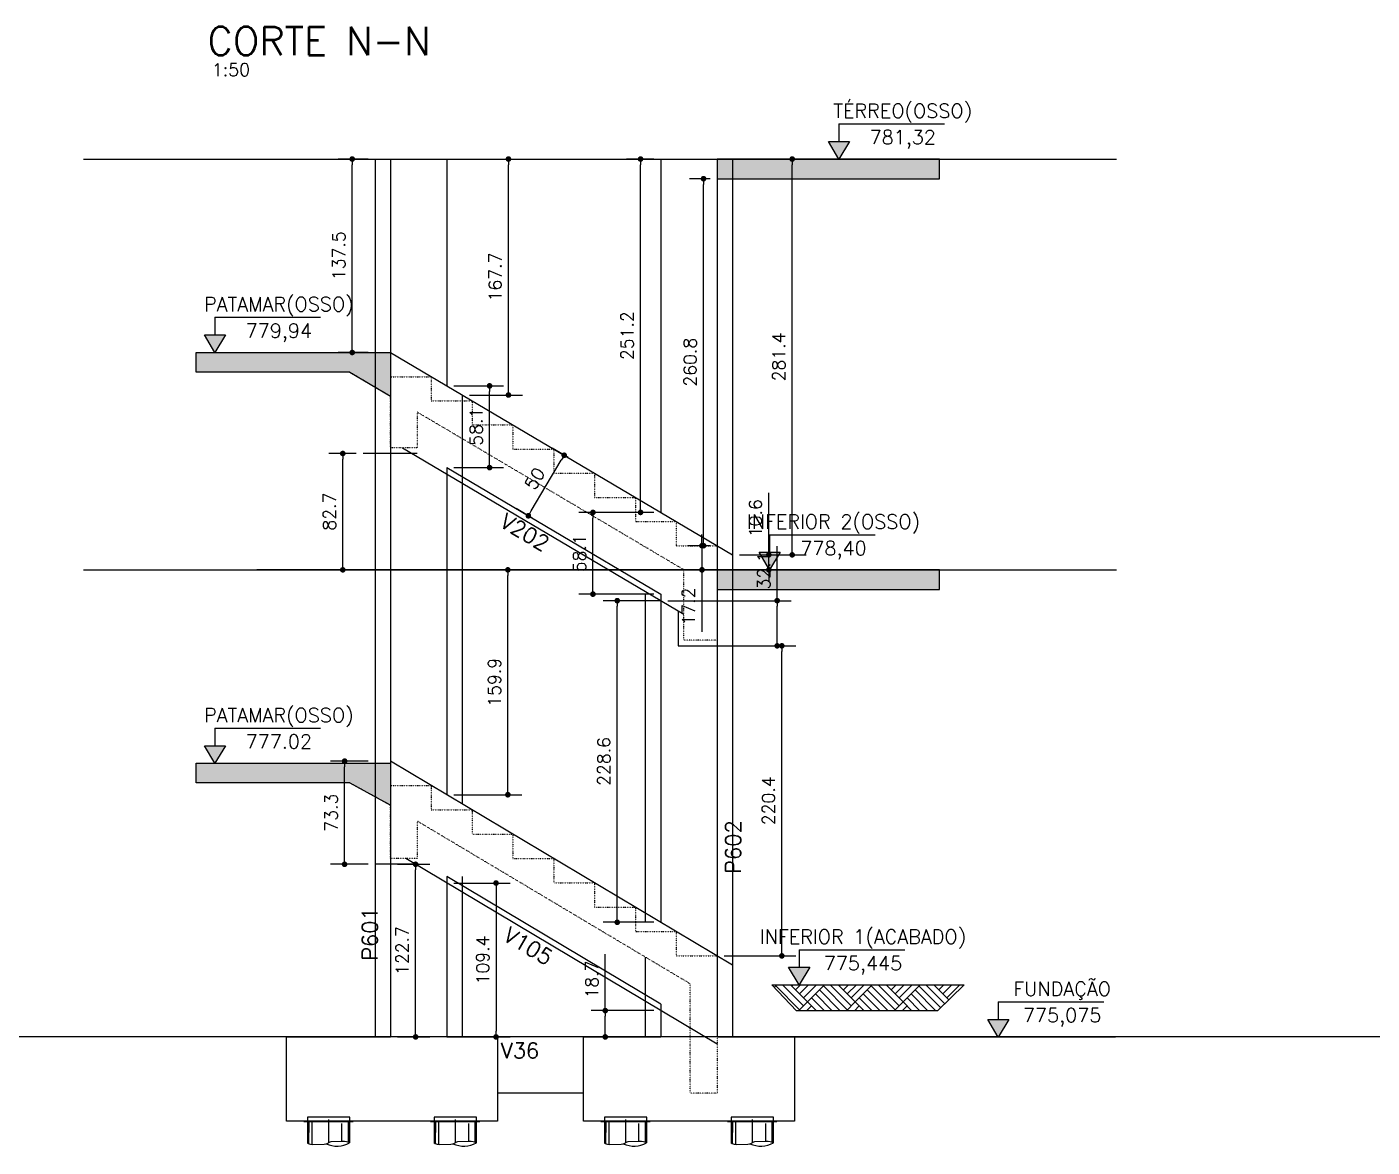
# Model space of a CAD drawing. Extents: x -856 to 20282, y 14720 to 28231.
# Drawn here: x 6796 to 7751, y 25903 to 26700 of the extents above; entities that cross this region are included whole.
import ezdxf
from ezdxf.enums import TextEntityAlignment as Align

# ---------------------------------------------------------------- set-up
doc = ezdxf.new("R2010")
doc.units = 0
doc.linetypes.add('ESTILO_TQS_0002', pattern=[0.4, 0.1, -0.3])
doc.layers.get('0').update_dxf_attribs({"linetype": 'CONTINUOUS'})
doc.layers.get('Defpoints').update_dxf_attribs({"linetype": 'CONTINUOUS'})
for name, color, linetype in [('00 - FELIPE', 2, 'CONTINUOUS'), ('COTA', 1, 'CONTINUOUS'), ('H2', 252, 'CONTINUOUS'), ('H6', 1, 'CONTINUOUS'), ('LINHA_FINA', 1, 'CONTINUOUS'), ('PENA_1', 1, 'CONTINUOUS'), ('PENA_2', 2, 'CONTINUOUS'), ('PENA_3', 3, 'CONTINUOUS'), ('T1', 2, 'CONTINUOUS'), ('T3', 4, 'CONTINUOUS'), ('TEXTO', 3, 'CONTINUOUS'), ('VIG-D', 2, 'CONTINUOUS'), ('VIGAT', 3, 'ESTILO_TQS_0002')]:
    doc.layers.add(name, color=color, linetype=linetype)
doc.styles.add('COTA', font='romans.shx')
doc.styles.get("Standard").update_dxf_attribs({"font": 'ROMANS.SHX'})
doc.styles.add('TEXTO', font='romans.shx', dxfattribs={"height": 10})
doc.styles.add('Texto1', font='romans.shx', dxfattribs={"height": 9})
doc.styles.add('Texto3', font='romans.shx', dxfattribs={"height": 20})
doc.dimstyles.new('forma', dxfattribs={"dimscale": 5, "dimtxt": 1.8, "dimasz": 0.8, "dimexe": 2, "dimexo": 1, "dimgap": 1, "dimtad": 1, "dimdec": 1, "dimzin": 9, "dimdsep": 46, "dimtxsty": 'COTA', "dimblk1": 'DOT', "dimblk2": 'DOT', "dimsah": 1, "dimcen": 0, "dimdle": 1, "dimclrd": 256, "dimclre": 256, "dimclrt": 2, "dimadec": 0, "dimazin": 0, "dimtfac": 1, "dimtdec": 0, "dimtmove": 0, "dimatfit": 3, "dimfxl": 1, "dimtolj": 1, "dimtzin": 0, "dimarcsym": 0})

# ---------------------------------------------------------------- blocks, each defined once
blk = doc.blocks.new('elevação_d')
at = {"layer": 'LINHA_FINA', "linetype": 'Continuous'}
blk.add_hatch(color=256, dxfattribs=at).paths.add_polyline_path([(0, 0), (1.5, 2.5), (-1.5, 2.5)])
at = {"layer": 'LINHA_FINA'}
for p, q in [((0, 5), (0, 2.5)), ((0, 5), (15, 5)), ((0, 0), (-1.5, 2.5)), ((-1.5, 2.5), (1.5, 2.5)), ((1.5, 2.5), (0, 0))]:
    blk.add_line(p, q, dxfattribs=at)
at = {"layer": 'TEXTO', "linetype": 'Continuous', "style": 'TEXTO'}
for p in [(9.07, 5.25), (9.07, 1.5)]:
    blk.add_attdef('XXXX.XX', text='', height=2, dxfattribs=at).set_placement(p, align=Align.BOTTOM_CENTER)
blk = doc.blocks.new('A$Cfeb4b014')
at = {"layer": 'PENA_1'}
for p, q in [((54.2, 34.3), (4.2, 34.3)), ((4.2, 34.3), (4.2, 29.1)), ((54.2, 29.1), (54.2, 34.3)), ((0, 29.3), (58.3, 29.3)), ((4.2, 29.1), (4.2, 3.7)), ((4.7, 3.5), (5.1, 28)), ((5.8, 3), (6.3, 28.4)), ((9.9, 2), (9.6, 28.2)), ((29.2, 31.4), (29.2, 3.7)), ((45.1, 5.4), (45.1, 26.7)), ((52.9, 4.3), (52.9, 28.4)), ((53.8, 3.9), (53.8, 29.6)), ((54.2, 3.7), (54.2, 29.1))]:
    blk.add_line(p, q, dxfattribs=at)
for points in [[(4.2, 3.7), (5.3, 3.2), (6.4, 2.8), (7.9, 2.4), (10.4, 2), (24, 2.1), (26.4, 2.6), (27.6, 3), (29.2, 3.7)], [(54.2, 3.7), (53.1, 4.3), (52, 4.7), (50.4, 5.1), (47.9, 5.5), (45.1, 5.4), (31.9, 4.9), (30.8, 4.5), (29.2, 3.7)]]:
    blk.add_lwpolyline(points, dxfattribs=at)
blk.add_arc((39.1, 32.1), 32.1, 246.6344, 297.9627, dxfattribs=at)
blk = doc.blocks.new('_Dot')
at = {"color": 0, "linetype": 'ByBlock', "lineweight": -2}
blk.add_line((-0.5, 0), (-1, 0), dxfattribs=at)
at = {"color": 0, "linetype": 'ByBlock', "const_width": 0.5}
blk.add_lwpolyline([(-0.25, 0, 1), (0.25, 0, 1)], format="xyb", close=True, dxfattribs=at)
blk = doc.blocks.new('*D719')
at = {"layer": 'COTA', "lineweight": -2, "transparency": 16777216}
for p, q in [((7241.05, 26354.42), (7187.84, 26354.42)), ((7197.84, 26300.32), (7197.84, 26350.42)), ((7241.05, 26296.32), (7187.84, 26296.32))]:
    blk.add_line(p, q, dxfattribs=at)
at = {"layer": 'Defpoints', "color": 0, "transparency": 16777216}
for p in [(7197.84, 26354.42), (7246.05, 26354.42), (7246.05, 26296.32)]:
    blk.add_point(p, dxfattribs=at)
at = {"layer": 'COTA', "lineweight": -2, "transparency": 16777216, "xscale": 4, "yscale": 4, "zscale": 4}
for p, rotation in [((7197.84, 26354.42), 90), ((7197.84, 26296.32), 270)]:
    blk.add_blockref('_Dot', p, dxfattribs=dict(at, rotation=rotation))
at = {"layer": 'COTA', "color": 2, "transparency": 16777216, "insert": (7188.34, 26325.37), "char_height": 9, "attachment_point": 5, "rotation": 90, "style": 'COTA'}
blk.add_mtext('\\A1;58.1 ', dxfattribs=at)
blk = doc.blocks.new('*D720')
at = {"layer": 'COTA', "lineweight": -2, "transparency": 16777216}
for p, q in [((7180.22, 26393.37), (7168.8, 26400.13)), ((7153.98, 26355.44), (7175.37, 26391.59)), ((7154.76, 26350.34), (7143.34, 26357.09))]:
    blk.add_line(p, q, dxfattribs=at)
at = {"layer": 'Defpoints', "color": 0, "transparency": 16777216}
for p in [(7177.41, 26395.03), (7184.52, 26390.82), (7159.06, 26347.79)]:
    blk.add_point(p, dxfattribs=at)
at = {"layer": 'COTA', "lineweight": -2, "transparency": 16777216, "xscale": 4, "yscale": 4, "zscale": 4}
for p, rotation in [((7177.41, 26395.03), 59.38617262381391), ((7151.95, 26352), 239.3861726238139)]:
    blk.add_blockref('_Dot', p, dxfattribs=dict(at, rotation=rotation))
at = {"layer": 'COTA', "color": 2, "transparency": 16777216, "insert": (7156.5, 26378.36), "char_height": 9, "attachment_point": 5, "rotation": 59.38617, "style": 'COTA'}
blk.add_mtext('\\A1;50 ', dxfattribs=at)
blk = doc.blocks.new('*D721')
at = {"layer": 'COTA', "lineweight": -2, "transparency": 16777216}
for p, q in [((7099.03, 26444.37), (7134.4, 26444.37)), ((7124.4, 26390.27), (7124.4, 26440.37)), ((7099.03, 26386.27), (7134.4, 26386.27))]:
    blk.add_line(p, q, dxfattribs=at)
at = {"layer": 'Defpoints', "color": 0, "transparency": 16777216}
for p in [(7094.03, 26444.37), (7124.4, 26444.37), (7094.03, 26386.27)]:
    blk.add_point(p, dxfattribs=at)
at = {"layer": 'COTA', "lineweight": -2, "transparency": 16777216, "xscale": 4, "yscale": 4, "zscale": 4}
for p, rotation in [((7124.4, 26444.37), 90), ((7124.4, 26386.27), 270)]:
    blk.add_blockref('_Dot', p, dxfattribs=dict(at, rotation=rotation))
at = {"layer": 'COTA', "color": 2, "transparency": 16777216, "insert": (7114.9, 26415.32), "char_height": 9, "attachment_point": 5, "rotation": 90, "style": 'COTA'}
blk.add_mtext('\\A1;58.1 ', dxfattribs=at)
blk = doc.blocks.new('*D722')
at = {"layer": '00 - FELIPE', "lineweight": -2, "transparency": 16777216}
for p, q in [((7059.03, 26104.29), (7081.86, 26104.29)), ((7071.86, 25985.59), (7071.86, 26100.29)), ((7059.03, 25981.59), (7081.86, 25981.59))]:
    blk.add_line(p, q, dxfattribs=at)
at = {"layer": 'Defpoints', "color": 0, "transparency": 16777216}
for p in [(7054.03, 26104.29), (7071.86, 26104.29), (7054.03, 25981.59)]:
    blk.add_point(p, dxfattribs=at)
at = {"layer": '00 - FELIPE', "lineweight": -2, "transparency": 16777216, "xscale": 4, "yscale": 4, "zscale": 4}
for p, rotation in [((7071.86, 26104.29), 90), ((7071.86, 25981.59), 270)]:
    blk.add_blockref('_Dot', p, dxfattribs=dict(at, rotation=rotation))
at = {"layer": '00 - FELIPE', "color": 2, "transparency": 16777216, "insert": (7062.36, 26042.94), "char_height": 9, "attachment_point": 5, "rotation": 90, "style": 'COTA'}
blk.add_mtext('\\A1;122.7 ', dxfattribs=at)
blk = doc.blocks.new('*D723')
at = {"layer": '00 - FELIPE', "lineweight": -2, "transparency": 16777216}
for p, q in [((7038.03, 26177.61), (7011.39, 26177.61)), ((7021.39, 26108.29), (7021.39, 26173.61)), ((7038.03, 26104.29), (7011.39, 26104.29))]:
    blk.add_line(p, q, dxfattribs=at)
at = {"layer": 'Defpoints', "color": 0, "transparency": 16777216}
for p in [(7021.39, 26177.61), (7043.03, 26177.61), (7043.03, 26104.29)]:
    blk.add_point(p, dxfattribs=at)
at = {"layer": '00 - FELIPE', "lineweight": -2, "transparency": 16777216, "xscale": 4, "yscale": 4, "zscale": 4}
for p, rotation in [((7021.39, 26177.61), 90), ((7021.39, 26104.29), 270)]:
    blk.add_blockref('_Dot', p, dxfattribs=dict(at, rotation=rotation))
at = {"layer": '00 - FELIPE', "color": 2, "transparency": 16777216, "insert": (7011.89, 26140.95), "char_height": 9, "attachment_point": 5, "rotation": 90, "style": 'COTA'}
blk.add_mtext('\\A1;73.3 ', dxfattribs=at)
blk = doc.blocks.new('*D724')
at = {"layer": '00 - FELIPE', "lineweight": -2, "transparency": 16777216}
for p, q in [((7099.03, 26090.97), (7139, 26090.97)), ((7129, 26086.97), (7129, 25985.59)), ((7099.03, 25981.59), (7139, 25981.59))]:
    blk.add_line(p, q, dxfattribs=at)
at = {"layer": 'Defpoints', "color": 0, "transparency": 16777216}
for p in [(7094.03, 26090.97), (7094.03, 25981.59), (7129, 25981.59)]:
    blk.add_point(p, dxfattribs=at)
at = {"layer": '00 - FELIPE', "lineweight": -2, "transparency": 16777216, "xscale": 4, "yscale": 4, "zscale": 4}
for p, rotation in [((7129, 26090.97), 90), ((7129, 25981.59), 270)]:
    blk.add_blockref('_Dot', p, dxfattribs=dict(at, rotation=rotation))
at = {"layer": '00 - FELIPE', "color": 2, "transparency": 16777216, "insert": (7119.5, 26036.28), "char_height": 9, "attachment_point": 5, "rotation": 90, "style": 'COTA'}
blk.add_mtext('\\A1;109.4 ', dxfattribs=at)
blk = doc.blocks.new('*D725')
at = {"layer": '00 - FELIPE', "lineweight": -2, "transparency": 16777216}
for p, q in [((7099.03, 26313.59), (7147.38, 26313.59)), ((7137.38, 26157.74), (7137.38, 26309.59)), ((7099.03, 26153.74), (7147.38, 26153.74))]:
    blk.add_line(p, q, dxfattribs=at)
at = {"layer": 'Defpoints', "color": 0, "transparency": 16777216}
for p in [(7094.03, 26313.59), (7137.38, 26313.59), (7094.03, 26153.74)]:
    blk.add_point(p, dxfattribs=at)
at = {"layer": '00 - FELIPE', "lineweight": -2, "transparency": 16777216, "xscale": 4, "yscale": 4, "zscale": 4}
for p, rotation in [((7137.38, 26313.59), 90), ((7137.38, 26153.74), 270)]:
    blk.add_blockref('_Dot', p, dxfattribs=dict(at, rotation=rotation))
at = {"layer": '00 - FELIPE', "color": 2, "transparency": 16777216, "insert": (7127.88, 26233.67), "char_height": 9, "attachment_point": 5, "rotation": 90, "style": 'COTA'}
blk.add_mtext('\\A1;159.9 ', dxfattribs=at)
blk = doc.blocks.new('*D726')
at = {"layer": '00 - FELIPE', "lineweight": -2, "transparency": 16777216}
for p, q in [((7206.59, 26000.28), (7206.59, 26040.42)), ((7241.05, 26000.28), (7196.59, 26000.28)), ((7206.59, 25985.59), (7206.59, 25996.28)), ((7241.05, 25981.59), (7196.59, 25981.59))]:
    blk.add_line(p, q, dxfattribs=at)
at = {"layer": 'Defpoints', "color": 0, "transparency": 16777216}
for p in [(7206.59, 26000.28), (7246.05, 26000.28), (7246.05, 25981.59)]:
    blk.add_point(p, dxfattribs=at)
at = {"layer": '00 - FELIPE', "lineweight": -2, "transparency": 16777216, "xscale": 4, "yscale": 4, "zscale": 4}
for p, rotation in [((7206.59, 26000.28), 90), ((7206.59, 25981.59), 270)]:
    blk.add_blockref('_Dot', p, dxfattribs=dict(at, rotation=rotation))
at = {"layer": '00 - FELIPE', "color": 2, "transparency": 16777216, "insert": (7197.09, 26022.35), "char_height": 9, "attachment_point": 5, "rotation": 90, "style": 'COTA'}
blk.add_mtext('\\A1;18.7 ', dxfattribs=at)
blk = doc.blocks.new('*D727')
at = {"layer": '00 - FELIPE', "lineweight": -2, "transparency": 16777216}
for p, q in [((7241.05, 26291.67), (7205.11, 26291.67)), ((7215.11, 26067.06), (7215.11, 26287.67)), ((7241.05, 26063.06), (7205.11, 26063.06))]:
    blk.add_line(p, q, dxfattribs=at)
at = {"layer": 'Defpoints', "color": 0, "transparency": 16777216}
for p in [(7215.11, 26291.67), (7246.05, 26291.67), (7246.05, 26063.06)]:
    blk.add_point(p, dxfattribs=at)
at = {"layer": '00 - FELIPE', "lineweight": -2, "transparency": 16777216, "xscale": 4, "yscale": 4, "zscale": 4}
for p, rotation in [((7215.11, 26291.67), 90), ((7215.11, 26063.06), 270)]:
    blk.add_blockref('_Dot', p, dxfattribs=dict(at, rotation=rotation))
at = {"layer": '00 - FELIPE', "color": 2, "transparency": 16777216, "insert": (7205.61, 26177.36), "char_height": 9, "attachment_point": 5, "rotation": 90, "style": 'COTA'}
blk.add_mtext('\\A1;228.6 ', dxfattribs=at)
blk = doc.blocks.new('*D728')
at = {"layer": '00 - FELIPE', "lineweight": -2, "transparency": 16777216}
for p, q in [((7291.05, 26259.59), (7342.05, 26259.59)), ((7332.05, 26043.19), (7332.05, 26255.59)), ((7291.05, 26039.19), (7342.05, 26039.19))]:
    blk.add_line(p, q, dxfattribs=at)
at = {"layer": 'Defpoints', "color": 0, "transparency": 16777216}
for p in [(7286.05, 26259.59), (7332.05, 26259.59), (7286.05, 26039.19)]:
    blk.add_point(p, dxfattribs=at)
at = {"layer": '00 - FELIPE', "lineweight": -2, "transparency": 16777216, "xscale": 4, "yscale": 4, "zscale": 4}
for p, rotation in [((7332.05, 26259.59), 90), ((7332.05, 26039.19), 270)]:
    blk.add_blockref('_Dot', p, dxfattribs=dict(at, rotation=rotation))
at = {"layer": '00 - FELIPE', "color": 2, "transparency": 16777216, "insert": (7322.55, 26149.39), "char_height": 9, "attachment_point": 5, "rotation": 90, "style": 'COTA'}
blk.add_mtext('\\A1;220.4 ', dxfattribs=at)
blk = doc.blocks.new('*D729')
at = {"layer": '00 - FELIPE', "lineweight": -2, "transparency": 16777216}
for p, q in [((7328.73, 26291.67), (7328.73, 26330.53)), ((7251.05, 26291.67), (7338.73, 26291.67)), ((7328.73, 26263.59), (7328.73, 26287.67)), ((7302.05, 26259.59), (7338.73, 26259.59))]:
    blk.add_line(p, q, dxfattribs=at)
at = {"layer": 'Defpoints', "color": 0, "transparency": 16777216}
for p in [(7246.05, 26291.67), (7328.73, 26291.67), (7297.05, 26259.59)]:
    blk.add_point(p, dxfattribs=at)
at = {"layer": '00 - FELIPE', "lineweight": -2, "transparency": 16777216, "xscale": 4, "yscale": 4, "zscale": 4}
for p, rotation in [((7328.73, 26291.67), 90), ((7328.73, 26259.59), 270)]:
    blk.add_blockref('_Dot', p, dxfattribs=dict(at, rotation=rotation))
at = {"layer": '00 - FELIPE', "color": 2, "transparency": 16777216, "insert": (7319.23, 26313.1), "char_height": 9, "attachment_point": 5, "rotation": 90, "style": 'COTA'}
blk.add_mtext('\\A1;32.1 ', dxfattribs=at)
blk = doc.blocks.new('*D835')
at = {"layer": '00 - FELIPE', "lineweight": -2, "transparency": 16777216}
for p, q in [((7029.67, 26396.29), (7010.11, 26396.29)), ((7020.11, 26317.59), (7020.11, 26392.29)), ((7038.03, 26313.59), (7010.11, 26313.59))]:
    blk.add_line(p, q, dxfattribs=at)
at = {"layer": 'Defpoints', "color": 0, "transparency": 16777216}
for p in [(7020.11, 26396.29), (7034.67, 26396.29), (7043.03, 26313.59)]:
    blk.add_point(p, dxfattribs=at)
at = {"layer": '00 - FELIPE', "lineweight": -2, "transparency": 16777216, "xscale": 4, "yscale": 4, "zscale": 4}
for p, rotation in [((7020.11, 26396.29), 90), ((7020.11, 26313.59), 270)]:
    blk.add_blockref('_Dot', p, dxfattribs=dict(at, rotation=rotation))
at = {"layer": '00 - FELIPE', "color": 2, "transparency": 16777216, "insert": (7010.61, 26354.94), "char_height": 9, "attachment_point": 5, "rotation": 90, "style": 'COTA'}
blk.add_mtext('\\A1;82.7 ', dxfattribs=at)
blk = doc.blocks.new('*D836')
at = {"layer": '00 - FELIPE', "lineweight": -2, "transparency": 16777216}
for p, q in [((7038.03, 26605.59), (7016.81, 26605.59)), ((7026.81, 26472.09), (7026.81, 26601.59)), ((7038.03, 26468.09), (7016.81, 26468.09))]:
    blk.add_line(p, q, dxfattribs=at)
at = {"layer": 'Defpoints', "color": 0, "transparency": 16777216}
for p in [(7026.81, 26605.59), (7043.03, 26605.59), (7043.03, 26468.09)]:
    blk.add_point(p, dxfattribs=at)
at = {"layer": '00 - FELIPE', "lineweight": -2, "transparency": 16777216, "xscale": 4, "yscale": 4, "zscale": 4}
for p, rotation in [((7026.81, 26605.59), 90), ((7026.81, 26468.09), 270)]:
    blk.add_blockref('_Dot', p, dxfattribs=dict(at, rotation=rotation))
at = {"layer": '00 - FELIPE', "color": 2, "transparency": 16777216, "insert": (7017.31, 26536.84), "char_height": 9, "attachment_point": 5, "rotation": 90, "style": 'COTA'}
blk.add_mtext('\\A1;137.5 ', dxfattribs=at)
blk = doc.blocks.new('*D837')
at = {"layer": '00 - FELIPE', "lineweight": -2, "transparency": 16777216}
for p, q in [((7110.03, 26605.59), (7147.81, 26605.59)), ((7137.81, 26441.86), (7137.81, 26601.59)), ((7110.03, 26437.86), (7147.81, 26437.86))]:
    blk.add_line(p, q, dxfattribs=at)
at = {"layer": 'Defpoints', "color": 0, "transparency": 16777216}
for p in [(7105.03, 26605.59), (7137.81, 26605.59), (7105.03, 26437.86)]:
    blk.add_point(p, dxfattribs=at)
at = {"layer": '00 - FELIPE', "lineweight": -2, "transparency": 16777216, "xscale": 4, "yscale": 4, "zscale": 4}
for p, rotation in [((7137.81, 26605.59), 90), ((7137.81, 26437.86), 270)]:
    blk.add_blockref('_Dot', p, dxfattribs=dict(at, rotation=rotation))
at = {"layer": '00 - FELIPE', "color": 2, "transparency": 16777216, "insert": (7128.31, 26521.73), "char_height": 9, "attachment_point": 5, "rotation": 90, "style": 'COTA'}
blk.add_mtext('\\A1;167.7 ', dxfattribs=at)
blk = doc.blocks.new('*D838')
at = {"layer": '00 - FELIPE', "lineweight": -2, "transparency": 16777216}
for p, q in [((7322.79, 26328.24), (7322.79, 26368.38)), ((7302.05, 26324.24), (7332.79, 26324.24)), ((7322.79, 26313.59), (7322.79, 26324.24)), ((7302.05, 26313.59), (7332.79, 26313.59)), ((7322.79, 26309.59), (7322.79, 26305.59))]:
    blk.add_line(p, q, dxfattribs=at)
at = {"layer": 'Defpoints', "color": 0, "transparency": 16777216}
for p in [(7297.05, 26324.24), (7322.79, 26324.24), (7297.05, 26313.59)]:
    blk.add_point(p, dxfattribs=at)
at = {"layer": '00 - FELIPE', "lineweight": -2, "transparency": 16777216, "xscale": 4, "yscale": 4, "zscale": 4}
for p, rotation in [((7322.79, 26324.24), 270), ((7322.79, 26313.59), 90)]:
    blk.add_blockref('_Dot', p, dxfattribs=dict(at, rotation=rotation))
at = {"layer": '00 - FELIPE', "color": 2, "transparency": 16777216, "insert": (7313.29, 26350.31), "char_height": 9, "attachment_point": 5, "rotation": 90, "style": 'COTA'}
blk.add_mtext('\\A1;10.6 ', dxfattribs=at)
blk = doc.blocks.new('*D839')
at = {"layer": '00 - FELIPE', "lineweight": -2, "transparency": 16777216}
for p, q in [((7302.05, 26605.59), (7349.41, 26605.59)), ((7339.41, 26328.24), (7339.41, 26601.59)), ((7302.05, 26324.24), (7349.41, 26324.24))]:
    blk.add_line(p, q, dxfattribs=at)
at = {"layer": 'Defpoints', "color": 0, "transparency": 16777216}
for p in [(7297.05, 26605.59), (7339.41, 26605.59), (7297.05, 26324.24)]:
    blk.add_point(p, dxfattribs=at)
at = {"layer": '00 - FELIPE', "lineweight": -2, "transparency": 16777216, "xscale": 4, "yscale": 4, "zscale": 4}
for p, rotation in [((7339.41, 26605.59), 90), ((7339.41, 26324.24), 270)]:
    blk.add_blockref('_Dot', p, dxfattribs=dict(at, rotation=rotation))
at = {"layer": '00 - FELIPE', "color": 2, "transparency": 16777216, "insert": (7329.91, 26464.92), "char_height": 9, "attachment_point": 5, "rotation": 90, "style": 'COTA'}
blk.add_mtext('\\A1;281.4 ', dxfattribs=at)
blk = doc.blocks.new('*D840')
at = {"layer": '00 - FELIPE', "lineweight": -2, "transparency": 16777216}
for p, q in [((7241.05, 26605.59), (7221.68, 26605.59)), ((7231.68, 26358.42), (7231.68, 26601.59)), ((7241.05, 26354.42), (7221.68, 26354.42))]:
    blk.add_line(p, q, dxfattribs=at)
at = {"layer": 'Defpoints', "color": 0, "transparency": 16777216}
for p in [(7231.68, 26605.59), (7246.05, 26605.59), (7246.05, 26354.42)]:
    blk.add_point(p, dxfattribs=at)
at = {"layer": '00 - FELIPE', "lineweight": -2, "transparency": 16777216, "xscale": 4, "yscale": 4, "zscale": 4}
for p, rotation in [((7231.68, 26605.59), 90), ((7231.68, 26354.42), 270)]:
    blk.add_blockref('_Dot', p, dxfattribs=dict(at, rotation=rotation))
at = {"layer": '00 - FELIPE', "color": 2, "transparency": 16777216, "insert": (7222.18, 26480.01), "char_height": 9, "attachment_point": 5, "rotation": 90, "style": 'COTA'}
blk.add_mtext('\\A1;251.2 ', dxfattribs=at)
blk = doc.blocks.new('*D841')
at = {"layer": '00 - FELIPE', "lineweight": -2, "transparency": 16777216}
for p, q in [((7281.05, 26591.59), (7266.41, 26591.59)), ((7276.41, 26334.75), (7276.41, 26587.59)), ((7281.05, 26330.75), (7266.41, 26330.75))]:
    blk.add_line(p, q, dxfattribs=at)
at = {"layer": 'Defpoints', "color": 0, "transparency": 16777216}
for p in [(7276.41, 26591.59), (7286.05, 26591.59), (7286.05, 26330.75)]:
    blk.add_point(p, dxfattribs=at)
at = {"layer": '00 - FELIPE', "lineweight": -2, "transparency": 16777216, "xscale": 4, "yscale": 4, "zscale": 4}
for p, rotation in [((7276.41, 26591.59), 90), ((7276.41, 26330.75), 270)]:
    blk.add_blockref('_Dot', p, dxfattribs=dict(at, rotation=rotation))
at = {"layer": '00 - FELIPE', "color": 2, "transparency": 16777216, "insert": (7266.91, 26461.17), "char_height": 9, "attachment_point": 5, "rotation": 90, "style": 'COTA'}
blk.add_mtext('\\A1;260.8 ', dxfattribs=at)
blk = doc.blocks.new('*D842')
at = {"layer": '00 - FELIPE', "lineweight": -2, "transparency": 16777216}
for p, q in [((7281.05, 26330.75), (7265.31, 26330.75)), ((7275.31, 26334.75), (7275.31, 26338.75)), ((7275.31, 26330.75), (7275.31, 26313.59)), ((7281.05, 26313.59), (7265.31, 26313.59)), ((7275.31, 26309.59), (7275.31, 26269.45))]:
    blk.add_line(p, q, dxfattribs=at)
at = {"layer": 'Defpoints', "color": 0, "transparency": 16777216}
for p in [(7286.05, 26330.75), (7275.31, 26313.59), (7286.05, 26313.59)]:
    blk.add_point(p, dxfattribs=at)
at = {"layer": '00 - FELIPE', "lineweight": -2, "transparency": 16777216, "xscale": 4, "yscale": 4, "zscale": 4}
for p, rotation in [((7275.31, 26330.75), 270), ((7275.31, 26313.59), 90)]:
    blk.add_blockref('_Dot', p, dxfattribs=dict(at, rotation=rotation))
at = {"layer": '00 - FELIPE', "color": 2, "transparency": 16777216, "insert": (7265.81, 26287.52), "char_height": 9, "attachment_point": 5, "rotation": 90, "style": 'COTA'}
blk.add_mtext('\\A1;17.2 ', dxfattribs=at)

msp = doc.modelspace()

# ---------------------------------------------------------------- hatches: boundary and pattern name
at = {"layer": 'H2'}
for points in [[(7286.05, 26591.59), (7444.04, 26591.59), (7444.04, 26605.59), (7286.05, 26605.59)], [(7054.03, 26468.09), (7054.01, 26436.93), (7025.01, 26454.09), (6916.01, 26454.09), (6916.01, 26468.09)], [(7286.05, 26299.59), (7444.04, 26299.59), (7444.04, 26313.59), (7286.05, 26313.59)], [(7054.03, 26176.09), (7054.03, 26146.31), (7025.06, 26162.09), (6916.01, 26162.09), (6916.01, 26176.09)]]:
    msp.add_hatch(color=256, dxfattribs=at).paths.add_polyline_path(points)
at = {"layer": 'H6'}
h = msp.add_hatch(dxfattribs=at)
h.set_pattern_fill('AR-PARQ1', color=256, scale=2, angle=45, style=0)
h.set_pattern_definition([(135, (3158.543, -3335.613), (-33.941125, 0), [24, -24]), (135, (3161.372, -3332.785), (-33.941125, 0), [24, -24]), (135, (3164.2, -3329.956), (-33.941125, 0), [24, -24]), (135, (3167.029, -3327.128), (-33.941125, 0), [24, -24]), (135, (3169.857, -3324.3), (-33.941125, 0), [24, -24]), (135, (3172.686, -3321.47), (-33.941125, 0), [24, -24]), (135, (3175.514, -3318.643), (-33.941125, 0), [24, -24]), (45, (3141.573, -3318.643), (33.941125, 0), [24, -24]), (45, (3138.744, -3315.814), (33.941125, 0), [24, -24]), (45, (3135.916, -3312.986), (33.941125, 0), [24, -24]), (45, (3133.088, -3310.157), (33.941125, 0), [24, -24]), (45, (3130.26, -3307.33), (33.941125, 0), [24, -24]), (45, (3127.43, -3304.5), (33.941125, 0), [24, -24]), (45, (3124.602, -3301.672), (33.941125, 0), [24, -24])])
h.paths.add_polyline_path([(7324.84, 26018.59), (7461.65, 26018.59), (7442.72, 26000.21), (7342.4, 26000.21)])

# ---------------------------------------------------------------- linework, layer by layer
at = {"layer": '00 - FELIPE'}
for p, q in [((7073.01, 26396.29), (7034.67, 26396.29)), ((7286.05, 26313.59), (6958.94, 26313.59)), ((7246.05, 26291.67), (7217.56, 26291.67)), ((7258.45, 26284.33), (7258.45, 26259.59)), ((7258.45, 26259.59), (7297.05, 26259.59)), ((7071.69, 26104.29), (7043.03, 26104.29)), ((8150.39, 25981.59), (5031.88, 25981.59))]:
    msp.add_line(p, q, dxfattribs=at)
at = {"layer": 'PENA_1'}
for p, q in [((6835.86, 26605.59), (7569.85, 26605.59)), ((6835.86, 26313.59), (7569.85, 26313.59)), ((7341.03, 25981.59), (7569, 25981.59))]:
    msp.add_line(p, q, dxfattribs=at)
msp.add_lwpolyline([(7324.84, 26018.59), (7461.65, 26018.59), (7442.72, 26000.21), (7342.4, 26000.21)], close=True, dxfattribs=at)
at = {"layer": 'PENA_2'}
for points in [[(7094.03, 25981.59), (7130.01, 25981.59), (7130.01, 25921.59), (6980.01, 25921.59), (6980.01, 25981.59), (7054.03, 25981.59)], [(7286.05, 25981.59), (7341.03, 25981.59), (7341.03, 25921.59), (7191.03, 25921.59), (7191.03, 25981.59), (7246.05, 25981.59)]]:
    msp.add_lwpolyline(points, dxfattribs=at)
at = {"layer": 'PENA_3'}
for p, q in [((7043.03, 26605.59), (7043.03, 25981.59)), ((7054.03, 26605.59), (7054.03, 25981.59)), ((7094.03, 26605.59), (7094.03, 26444.37)), ((7246.05, 26605.59), (7246.05, 26354.42)), ((7286.05, 26605.59), (7286.05, 25981.59)), ((7297.05, 26605.59), (7297.05, 25981.59)), ((6916.01, 26454.09), (6916.01, 26468.09)), ((6916.01, 26468.09), (7054.03, 26468.09)), ((7054.03, 26468.09), (7054.03, 26454.09)), ((7054.03, 26468.04), (7297.05, 26324.24)), ((7025.01, 26454.09), (6916.01, 26454.09)), ((7025.01, 26454.09), (7054.01, 26436.93)), ((7105.03, 26437.86), (7105.03, 26147.18)), ((7062.48, 26400.29), (7262.45, 26281.97)), ((7094.03, 26386.27), (7094.03, 26153.74)), ((7094.03, 26386.27), (7246.05, 26296.32)), ((7235.05, 26296.32), (7235.05, 26063.06)), ((7246.05, 26296.32), (7246.05, 26063.06)), ((7297.05, 26032.63), (7054.03, 26177.61)), ((6916.01, 26162.09), (6916.01, 26176.09)), ((6916.01, 26176.09), (7054.03, 26176.09)), ((7054.03, 26176.09), (7054.03, 26162.09)), ((7025.06, 26162.09), (6916.01, 26162.09)), ((7025.06, 26162.09), (7054.03, 26146.31)), ((7286.01, 25976.44), (7064.98, 26108.29)), ((7094.03, 26095.62), (7094.03, 25981.59)), ((7246.05, 26004.94), (7094.03, 26095.62)), ((7105.03, 26095.62), (7105.03, 25981.59)), ((7235.05, 26038.32), (7235.05, 25981.59)), ((7246.05, 26004.94), (7246.05, 25981.59)), ((7191.03, 25981.59), (7130.01, 25981.59)), ((7191.03, 25941.59), (7130.01, 25941.59))]:
    msp.add_line(p, q, dxfattribs=at)
for points in [[(7286.05, 26591.59), (7444.04, 26591.59), (7444.04, 26605.59), (7286.05, 26605.59)], [(7286.05, 26299.59), (7444.04, 26299.59), (7444.04, 26313.59), (7286.05, 26313.59)]]:
    msp.add_lwpolyline(points, close=True, dxfattribs=at)
at = {"layer": 'VIGAT'}
msp.add_lwpolyline([(7083.01, 26450.87), (7083.01, 26433.71), (7112.01, 26433.71), (7112.01, 26416.55), (7141.01, 26416.55), (7141.01, 26399.39), (7170.01, 26399.39), (7170.01, 26382.23), (7199.01, 26382.23), (7199.01, 26365.07), (7228.01, 26365.07), (7228.01, 26347.91), (7257.01, 26347.91), (7257.01, 26330.75), (7286.01, 26330.75), (7286.01, 26263.59), (7262.45, 26263.59), (7262.45, 26313.59), (7073.01, 26425.69), (7073.01, 26400.29), (7054.01, 26400.29), (7054.01, 26436.93), (7025.01, 26454.09), (6916.01, 26454.09), (6916.01, 26468.09), (7054.01, 26468.09), (7054.01, 26450.87)], close=True, dxfattribs=at)
msp.add_lwpolyline([(7267.01, 26019.26), (7073.03, 26134.98), (7073.03, 26108.29), (7054.03, 26108.29), (7054.03, 26146.31), (7025.06, 26162.09), (6916.01, 26162.09), (6916.01, 26176.09), (7054.01, 26176.09), (7054.01, 26160.29), (7083.01, 26160.29), (7083.01, 26142.99), (7112.01, 26142.99), (7112.01, 26125.69), (7141.01, 26125.69), (7141.01, 26108.39), (7170.01, 26108.39), (7170.01, 26091.09), (7199.01, 26091.09), (7199.01, 26073.79), (7228.01, 26073.79), (7228.01, 26056.49), (7257.01, 26056.49), (7257.01, 26039.19), (7286.01, 26039.19), (7286.01, 26021.59), (7286.01, 25981.59), (7286.01, 25941.59), (7267.01, 25941.59), (7267.01, 26019.26)], dxfattribs=at)

# ---------------------------------------------------------------- block references
at = {"layer": 'PENA_1', "xscale": 0.6, "yscale": 0.6, "zscale": 0.6}
for p in [(6992.48, 25904), (7082.51, 25904), (7203.5, 25904), (7293.53, 25904)]:
    msp.add_blockref('A$Cfeb4b014', p, dxfattribs=at)
at = {"layer": 'VIGAT'}
ref = msp.add_blockref('elevação_d', (7372.59, 26605.59), dxfattribs=dict(at, xscale=5, yscale=5, zscale=5))
ref.add_attrib('XXXX.XX', 'TÉRREO(OSSO)', dxfattribs={"layer": 'TEXTO', "linetype": 'Continuous', "height": 10, "style": 'TEXTO'}).set_placement((7417.94, 26631.84), align=Align.BOTTOM_CENTER)
ref.add_attrib('XXXX.XX', '781,32', dxfattribs={"layer": 'TEXTO', "linetype": 'Continuous', "height": 10, "style": 'TEXTO'}).set_placement((7417.94, 26613.09), align=Align.BOTTOM_CENTER)
ref = msp.add_blockref('elevação_d', (6929.3, 26468.09), dxfattribs=dict(at, xscale=5, yscale=5, zscale=5))
ref.add_attrib('XXXX.XX', 'PATAMAR(OSSO)', dxfattribs={"layer": 'TEXTO', "linetype": 'Continuous', "height": 10, "style": 'TEXTO'}).set_placement((6974.66, 26494.34), align=Align.BOTTOM_CENTER)
ref.add_attrib('XXXX.XX', '779,94', dxfattribs={"layer": 'TEXTO', "linetype": 'Continuous', "height": 10, "style": 'TEXTO'}).set_placement((6974.66, 26475.59), align=Align.BOTTOM_CENTER)
ref = msp.add_blockref('elevação_d', (7323.36, 26313.59), dxfattribs=dict(at, xscale=5, yscale=5, zscale=5))
ref.add_attrib('XXXX.XX', 'INFERIOR 2(OSSO)', dxfattribs={"layer": 'TEXTO', "linetype": 'Continuous', "height": 10, "style": 'TEXTO'}).set_placement((7368.72, 26339.84), align=Align.BOTTOM_CENTER)
ref.add_attrib('XXXX.XX', '778,40', dxfattribs={"layer": 'TEXTO', "linetype": 'Continuous', "height": 10, "style": 'TEXTO'}).set_placement((7368.72, 26321.09), align=Align.BOTTOM_CENTER)
ref = msp.add_blockref('elevação_d', (6929.3, 26176.09), dxfattribs=dict(at, xscale=5, yscale=5, zscale=5))
ref.add_attrib('XXXX.XX', 'PATAMAR(OSSO)', dxfattribs={"layer": 'TEXTO', "linetype": 'Continuous', "height": 10, "style": 'TEXTO'}).set_placement((6974.66, 26202.34), align=Align.BOTTOM_CENTER)
ref.add_attrib('XXXX.XX', '777.02', dxfattribs={"layer": 'TEXTO', "linetype": 'Continuous', "height": 10, "style": 'TEXTO'}).set_placement((6974.66, 26183.59), align=Align.BOTTOM_CENTER)
ref = msp.add_blockref('elevação_d', (7344.32, 26018.59), dxfattribs=dict(at, xscale=5, yscale=5, zscale=5))
ref.add_attrib('XXXX.XX', 'INFERIOR 1(ACABADO)', dxfattribs={"layer": 'TEXTO', "linetype": 'Continuous', "height": 10, "style": 'TEXTO'}).set_placement((7389.68, 26044.84), align=Align.BOTTOM_CENTER)
ref.add_attrib('XXXX.XX', '775,445', dxfattribs={"layer": 'TEXTO', "linetype": 'Continuous', "height": 10, "style": 'TEXTO'}).set_placement((7389.68, 26026.09), align=Align.BOTTOM_CENTER)
ref = msp.add_blockref('elevação_d', (7485.84, 25981.46), dxfattribs=dict(at, xscale=5, yscale=5, zscale=5))
ref.add_attrib('XXXX.XX', 'FUNDAÇÃO', dxfattribs={"layer": 'TEXTO', "linetype": 'Continuous', "height": 10, "style": 'TEXTO'}).set_placement((7531.19, 26007.71), align=Align.BOTTOM_CENTER)
ref.add_attrib('XXXX.XX', '775,075', dxfattribs={"layer": 'TEXTO', "linetype": 'Continuous', "height": 10, "style": 'TEXTO'}).set_placement((7531.19, 25988.96), align=Align.BOTTOM_CENTER)

# ---------------------------------------------------------------- texts
at = {"layer": 'T1', "style": 'Texto1'}
msp.add_text('1:50', height=9, dxfattribs=at).set_placement((6927.16, 26664.62))
at = {"layer": 'T3', "style": 'Texto3'}
msp.add_text('CORTE N-N', height=20, dxfattribs=at).set_placement((6923.93, 26679.53))
at = {"layer": 'VIG-D', "linetype": 'Continuous'}
for s, rotation, p in [('V202', 329.18174, (7130.92, 26344.98)), ('P602', 90, (7302.99, 26097.43)), ('P601', 90, (7044.81, 26035.61)), ('V105', 329.18174, (7133.35, 26050.81))]:
    msp.add_text(s, height=11, rotation=rotation, dxfattribs=at).set_placement(p)
msp.add_text('V36', height=11, dxfattribs=at).set_placement((7132.37, 25966.41))

# ---------------------------------------------------------------- dimensions: what is measured, and where the dimension line sits
at = {"layer": '00 - FELIPE'}
for base, p1, p2, picture, middle in [((7026.81, 26605.59), (7043.03, 26468.09), (7043.03, 26605.59), '*D836', (7017.31, 26536.84)), ((7137.81, 26605.59), (7105.03, 26437.86), (7105.03, 26605.59), '*D837', (7128.31, 26521.73)), ((7231.68, 26605.59), (7246.05, 26354.42), (7246.05, 26605.59), '*D840', (7222.18, 26480.01)), ((7339.4082, 26605.5944), (7297.0489, 26324.2394), (7297.0489, 26605.5944), '*D839', (7329.9082, 26464.9169)), ((7276.41, 26591.59), (7286.05, 26330.75), (7286.05, 26591.59), '*D841', (7266.91, 26461.17)), ((7020.11, 26396.29), (7043.03, 26313.59), (7034.67, 26396.29), '*D835', (7010.61, 26354.94)), ((7322.7907, 26324.2394), (7297.0489, 26313.5944), (7297.0489, 26324.2394), '*D838', (7313.2907, 26350.3108)), ((7328.73, 26291.67), (7297.05, 26259.59), (7246.05, 26291.67), '*D729', (7319.23, 26313.1)), ((7275.31, 26313.59), (7286.05, 26330.75), (7286.05, 26313.59), '*D842', (7265.81, 26287.52)), ((7137.3805, 26313.5944), (7094.0287, 26153.7443), (7094.0287, 26313.5944), '*D725', (7127.8805, 26233.6693)), ((7215.11, 26291.67), (7246.05, 26063.06), (7246.05, 26291.67), '*D727', (7205.61, 26177.36)), ((7332.05, 26259.59), (7286.05, 26039.19), (7286.05, 26259.59), '*D728', (7322.55, 26149.39)), ((7021.39, 26177.61), (7043.03, 26104.29), (7043.03, 26177.61), '*D723', (7011.89, 26140.95)), ((7071.86, 26104.29), (7054.03, 25981.59), (7054.03, 26104.29), '*D722', (7062.36, 26042.94)), ((7129, 25981.59), (7094.03, 26090.97), (7094.03, 25981.59), '*D724', (7119.5, 26036.28)), ((7206.59, 26000.28), (7246.05, 25981.59), (7246.05, 26000.28), '*D726', (7197.09, 26022.35))]:
    dim = msp.add_linear_dim(base=base, p1=p1, p2=p2, angle=90, dimstyle='forma', override={"dimpost": ' '}, dxfattribs=at)
    dim.commit()
    dim.dimension.update_dxf_attribs({"geometry": picture, "text_midpoint": middle})
at = {"layer": 'COTA'}
for base, p1, p2, picture, middle in [((7124.4, 26444.37), (7094.03, 26386.27), (7094.03, 26444.37), '*D721', (7114.9, 26415.32)), ((7197.84, 26354.42), (7246.05, 26296.32), (7246.05, 26354.42), '*D719', (7188.34, 26325.37))]:
    dim = msp.add_linear_dim(base=base, p1=p1, p2=p2, angle=90, dimstyle='forma', override={"dimpost": ' ', "dimtmove": 1}, dxfattribs=at)
    dim.commit()
    dim.dimension.update_dxf_attribs({"geometry": picture, "text_midpoint": middle})
dim = msp.add_aligned_dim(p1=(7159.06, 26347.79), p2=(7184.52, 26390.82), distance=8.27, dimstyle='forma', override={"dimpost": ' '}, dxfattribs=at)
dim.commit()
dim.dimension.update_dxf_attribs({"geometry": '*D720', "text_midpoint": (7156.5, 26378.36)})

doc.saveas('drawing.dxf')
